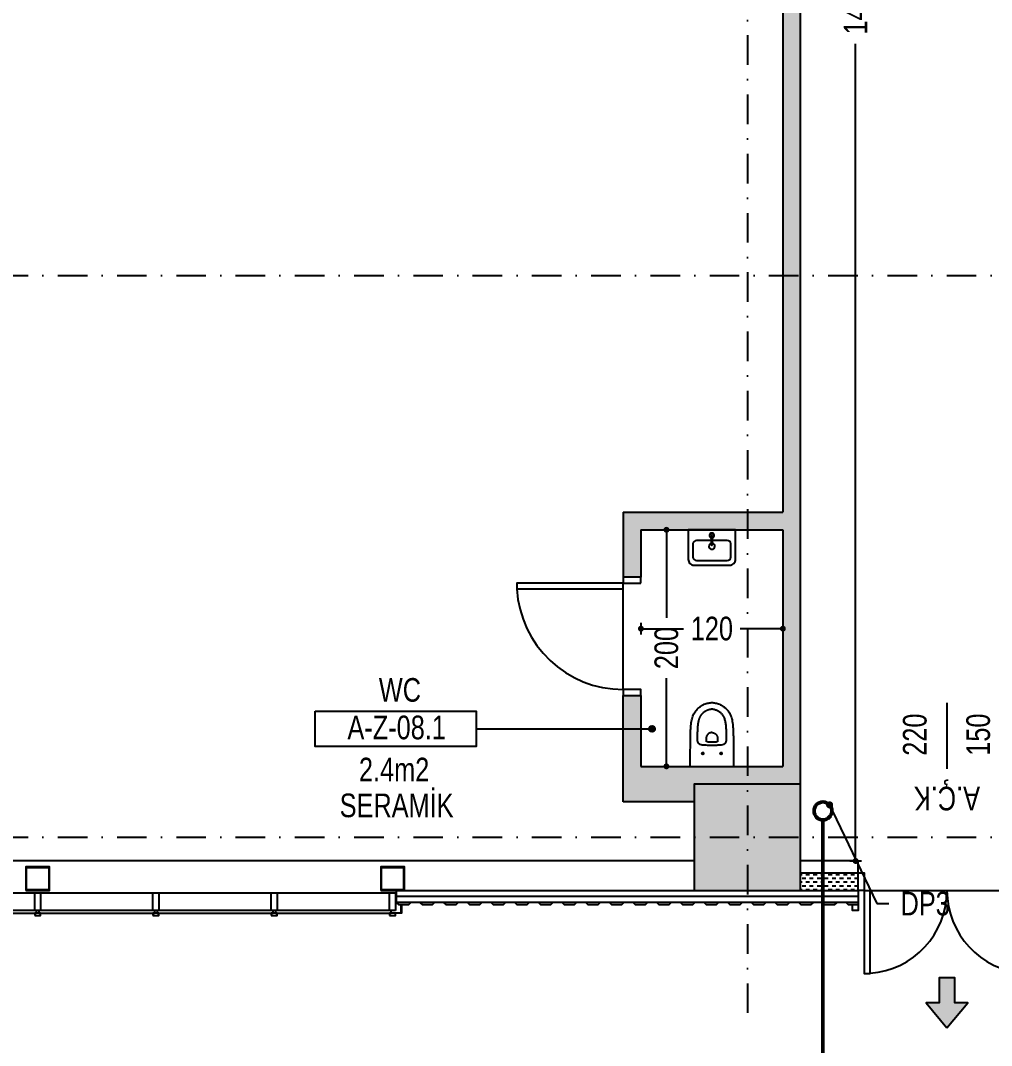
# Model space of a CAD drawing. Header units: centimetres. Extents: x 26569 to 160723, y -3143 to 14565.
# Drawn here: x 62865 to 63686, y 1388 to 2254 of the extents above; entities that cross this region are included whole.
import ezdxf
from ezdxf import colors
from ezdxf.entities.mleader import LeaderData, LeaderLine
from ezdxf.enums import TextEntityAlignment as Align
from ezdxf.math import Vec2, Vec3

# ---------------------------------------------------------------- set-up
doc = ezdxf.new("R2010")
doc.units = ezdxf.units.CM
doc.header["$LTSCALE"] = 100
doc.linetypes.add('DASHDOT2', pattern=[0.5, 0.25, -0.125, 0, -0.125])
for name, color, linetype in [('A-ANNO-DIMS', 187, 'Continuous'), ('A-ANNO-GRID', 155, 'DASHDOT2'), ('A-ANNO-IDEN', 50, 'Continuous'), ('A-ANNO-TEXT', 50, 'Continuous'), ('A-DOOR', 193, 'Continuous'), ('A-ELEV-01', 255, 'Continuous'), ('A-ELEV-03', 251, 'Continuous'), ('A-FLOR-FIXT', 146, 'Continuous'), ('A-GLAZ-FRME', 12, 'Continuous'), ('A-GLAZ-FULL', 130, 'Continuous'), ('A-WALL', 134, 'Continuous'), ('A-WALL-HTCH', 8, 'Continuous'), ('A-WALL-INSL', 249, 'Continuous'), ('A-WALL-SNWPNL', 200, 'Continuous'), ('A-WALL-STEL', 202, 'Continuous'), ('S-CONC', 5, 'Continuous'), ('S-HTCH', 8, 'Continuous'), ('S-STEL', 3, 'Continuous')]:
    doc.layers.add(name, color=color, linetype=linetype)
doc.layers.add('GEB-YİB', color=7, linetype='Continuous', lineweight=50)
doc.styles.add('Fields_100', font='act_simplex.shx', dxfattribs={"width": 0.8, "height": 20})
doc.linetypes.add('BATTING', pattern='A,0.00254,-2.54,[134,ltypeshp.shx,S=2.54,R=0,X=-2.54,Y=0],-5.08,[134,ltypeshp.shx,S=2.54,R=180,X=2.54,Y=0],-2.54', length=10.16254)
doc.dimstyles.new('FIELDS_100', dxfattribs={"dimscale": 0, "dimtxt": 20, "dimasz": 5, "dimexe": 5, "dimexo": 5, "dimgap": 5, "dimtad": 0, "dimdec": 0, "dimzin": 0, "dimdsep": 46, "dimtxsty": 'Fields_100', "dimblk": 'DOT', "dimcen": 0.09, "dimclrt": 50, "dimadec": 0, "dimazin": 0, "dimtfac": 1, "dimtdec": 0, "dimtix": 1, "dimtofl": 0, "dimtmove": 1, "dimatfit": 3, "dimfxl": 5, "dimfxlon": 1, "dimtolj": 1, "dimtzin": 0, "dimarcsym": 0})

# ---------------------------------------------------------------- blocks, each defined once
blk = doc.blocks.new('_Dot')
at = {"color": 0, "linetype": 'ByBlock', "lineweight": -2}
blk.add_line((-0.5, 0), (-1, 0), dxfattribs=at)
at = {"color": 0, "linetype": 'ByBlock', "const_width": 0.5}
blk.add_lwpolyline([(-0.25, 0, 1), (0.25, 0, 1)], format="xyb", close=True, dxfattribs=at)
blk = doc.blocks.new('*D387')
at = {"layer": 'A-ANNO-DIMS', "color": 0, "lineweight": -2, "transparency": 16777216}
for p, q in [((63566.03, 2988.59), (63576.03, 2988.59)), ((63571.03, 2983.59), (63571.03, 2297.76)), ((63571.03, 1548.59), (63571.03, 2234.43)), ((63566.03, 1543.59), (63576.03, 1543.59))]:
    blk.add_line(p, q, dxfattribs=at)
at = {"layer": 'DEFPOINTS', "color": 0, "transparency": 16777216}
for p in [(63524.48, 2988.59), (63571.03, 2988.59), (63524.48, 1543.59)]:
    blk.add_point(p, dxfattribs=at)
at = {"layer": 'A-ANNO-DIMS', "color": 0, "lineweight": -2, "transparency": 16777216, "xscale": 5, "yscale": 5, "zscale": 5}
for p, rotation in [((63571.03, 2988.59), 90), ((63571.03, 1543.59), 270)]:
    blk.add_blockref('_Dot', p, dxfattribs=dict(at, rotation=rotation))
at = {"layer": 'A-ANNO-DIMS', "color": 50, "transparency": 16777216, "insert": (63571.03, 2266.09), "char_height": 20, "attachment_point": 5, "rotation": 90, "style": 'Fields_100'}
blk.add_mtext('\\A1;1445', dxfattribs=at)
blk = doc.blocks.new('KLOZET')
at = {"linetype": 'Continuous'}
for p, q in [((-8.02, 51.67), (-7.24, 52.08)), ((-7.24, 52.08), (-6.44, 52.46)), ((-6.44, 52.46), (-5.63, 52.79)), ((-5.63, 52.79), (-4.81, 53.09)), ((-4.81, 53.09), (-3.99, 53.34)), ((-3.99, 53.34), (-3.16, 53.55)), ((-3.16, 53.55), (-2.34, 53.71)), ((-2.34, 53.71), (-1.51, 53.83)), ((-1.51, 53.83), (-0.69, 53.89)), ((-0.69, 53.89), (0, 53.91)), ((0, 53.91), (0.69, 53.89)), ((0.69, 53.89), (1.51, 53.83)), ((1.51, 53.83), (2.34, 53.71)), ((2.34, 53.71), (3.16, 53.55)), ((3.16, 53.55), (3.99, 53.34)), ((3.99, 53.34), (4.81, 53.09)), ((4.81, 53.09), (5.63, 52.79)), ((5.63, 52.79), (6.44, 52.46)), ((6.44, 52.46), (7.24, 52.08)), ((7.24, 52.08), (8.02, 51.67)), ((-16.14, 42.36), (-15.75, 43.34)), ((-15.75, 43.34), (-15.3, 44.28)), ((-15.3, 44.28), (-14.81, 45.18)), ((-14.81, 45.18), (-14.27, 46.03)), ((-14.27, 46.03), (-13.69, 46.84)), ((-13.69, 46.84), (-13.07, 47.6)), ((-13.07, 47.6), (-12.43, 48.31)), ((-12.43, 48.31), (-11.75, 48.97)), ((-11.75, 48.97), (-11.04, 49.6)), ((-11.04, 49.6), (-10.31, 50.18)), ((-10.31, 50.18), (-9.56, 50.72)), ((-9.56, 50.72), (-8.8, 51.22)), ((-9.08, 43.48), (-9.26, 43.24)), ((-8.88, 43.72), (-9.08, 43.48)), ((-8.68, 43.96), (-8.88, 43.72)), ((-8.8, 51.22), (-8.02, 51.67)), ((-8.47, 44.19), (-8.68, 43.96)), ((-8.25, 44.43), (-8.47, 44.19)), ((-8.02, 44.66), (-8.25, 44.43)), ((-7.78, 44.88), (-8.02, 44.66)), ((-7.53, 45.11), (-7.78, 44.88)), ((-7.26, 45.33), (-7.53, 45.11)), ((-6.99, 45.54), (-7.26, 45.33)), ((-6.71, 45.76), (-6.99, 45.54)), ((-6.42, 45.96), (-6.71, 45.76)), ((-6.13, 46.16), (-6.42, 45.96)), ((-5.82, 46.36), (-6.13, 46.16)), ((-5.51, 46.54), (-5.82, 46.36)), ((-5.2, 46.72), (-5.51, 46.54)), ((-4.89, 46.89), (-5.2, 46.72)), ((-4.57, 47.05), (-4.89, 46.89)), ((-4.25, 47.2), (-4.57, 47.05)), ((-3.93, 47.34), (-4.25, 47.2)), ((-3.6, 47.47), (-3.93, 47.34)), ((-3.28, 47.59), (-3.6, 47.47)), ((-2.97, 47.7), (-3.28, 47.59)), ((-2.65, 47.8), (-2.97, 47.7)), ((-2.35, 47.89), (-2.65, 47.8)), ((-2.06, 47.96), (-2.35, 47.89)), ((-1.77, 48.03), (-2.06, 47.96)), ((-1.5, 48.08), (-1.77, 48.03)), ((-1.23, 48.13), (-1.5, 48.08)), ((-0.97, 48.16), (-1.23, 48.13)), ((-0.71, 48.19), (-0.97, 48.16)), ((-0.47, 48.21), (-0.71, 48.19)), ((-0.23, 48.22), (-0.47, 48.21)), ((0, 48.22), (-0.23, 48.22)), ((0.5, 48.21), (0, 48.22)), ((1.01, 48.16), (0.5, 48.21)), ((1.53, 48.07), (1.01, 48.16)), ((2.07, 47.96), (1.53, 48.07)), ((2.62, 47.81), (2.07, 47.96)), ((3.18, 47.63), (2.62, 47.81)), ((3.74, 47.42), (3.18, 47.63)), ((4.31, 47.17), (3.74, 47.42)), ((4.87, 46.9), (4.31, 47.17)), ((5.42, 46.6), (4.87, 46.9)), ((5.96, 46.27), (5.42, 46.6)), ((6.49, 45.92), (5.96, 46.27)), ((7.01, 45.53), (6.49, 45.92)), ((7.51, 45.12), (7.01, 45.53)), ((7.99, 44.68), (7.51, 45.12)), ((8.44, 44.22), (7.99, 44.68)), ((8.02, 51.67), (8.8, 51.22)), ((8.87, 43.74), (8.44, 44.22)), ((8.8, 51.22), (9.56, 50.72)), ((9.27, 43.23), (8.87, 43.74)), ((9.56, 50.72), (10.31, 50.18)), ((10.31, 50.18), (11.04, 49.6)), ((11.04, 49.6), (11.75, 48.97)), ((11.75, 48.97), (12.43, 48.31)), ((12.43, 48.31), (13.07, 47.6)), ((13.07, 47.6), (13.69, 46.84)), ((13.69, 46.84), (14.27, 46.03)), ((14.27, 46.03), (14.81, 45.18)), ((14.81, 45.18), (15.3, 44.28)), ((15.3, 44.28), (15.75, 43.34)), ((15.75, 43.34), (16.14, 42.36)), ((-17.73, 34.52), (-17.61, 35.73)), ((-17.61, 35.73), (-17.46, 36.91)), ((-17.46, 36.91), (-17.27, 38.06)), ((-17.27, 38.06), (-17.05, 39.19)), ((-17.05, 39.19), (-16.79, 40.28)), ((-16.79, 40.28), (-16.49, 41.34)), ((-16.49, 41.34), (-16.14, 42.36)), ((-11.92, 35.1), (-11.98, 34.51)), ((-11.85, 35.68), (-11.92, 35.1)), ((-11.77, 36.22), (-11.85, 35.68)), ((-11.69, 36.75), (-11.77, 36.22)), ((-11.61, 37.25), (-11.69, 36.75)), ((-11.52, 37.73), (-11.61, 37.25)), ((-11.42, 38.19), (-11.52, 37.73)), ((-11.32, 38.62), (-11.42, 38.19)), ((-11.22, 39.04), (-11.32, 38.62)), ((-11.11, 39.43), (-11.22, 39.04)), ((-10.99, 39.8), (-11.11, 39.43)), ((-10.87, 40.16), (-10.99, 39.8)), ((-10.75, 40.49), (-10.87, 40.16)), ((-10.63, 40.81), (-10.75, 40.49)), ((-10.5, 41.11), (-10.63, 40.81)), ((-10.36, 41.4), (-10.5, 41.11)), ((-10.22, 41.69), (-10.36, 41.4)), ((-10.08, 41.96), (-10.22, 41.69)), ((-9.93, 42.23), (-10.08, 41.96)), ((-9.77, 42.49), (-9.93, 42.23)), ((-9.61, 42.75), (-9.77, 42.49)), ((-9.44, 43), (-9.61, 42.75)), ((-9.26, 43.24), (-9.44, 43)), ((9.64, 42.7), (9.27, 43.23)), ((9.98, 42.14), (9.64, 42.7)), ((10.29, 41.55), (9.98, 42.14)), ((10.57, 40.94), (10.29, 41.55)), ((10.82, 40.29), (10.57, 40.94)), ((11.05, 39.61), (10.82, 40.29)), ((11.25, 38.9), (11.05, 39.61)), ((11.43, 38.16), (11.25, 38.9)), ((11.58, 37.39), (11.43, 38.16)), ((11.72, 36.58), (11.58, 37.39)), ((11.84, 35.74), (11.72, 36.58)), ((11.94, 34.87), (11.84, 35.74)), ((12.03, 33.98), (11.94, 34.87)), ((16.14, 42.36), (16.49, 41.34)), ((16.49, 41.34), (16.79, 40.28)), ((16.79, 40.28), (17.05, 39.19)), ((17.05, 39.19), (17.27, 38.06)), ((17.27, 38.06), (17.46, 36.91)), ((17.46, 36.91), (17.61, 35.73)), ((17.61, 35.73), (17.73, 34.52)), ((-18.14, 25.17), (-18.11, 26.6)), ((-18.11, 26.6), (-18.08, 28)), ((-18.08, 28), (-18.03, 29.37)), ((-18.03, 29.37), (-17.98, 30.7)), ((-17.98, 30.7), (-17.91, 32)), ((-17.91, 32), (-17.83, 33.28)), ((-17.83, 33.28), (-17.73, 34.52)), ((-12.39, 26.14), (-12.4, 25.19)), ((-12.37, 27.04), (-12.39, 26.14)), ((-12.35, 27.92), (-12.37, 27.04)), ((-12.32, 28.77), (-12.35, 27.92)), ((-12.29, 29.59), (-12.32, 28.77)), ((-12.26, 30.38), (-12.29, 29.59)), ((-12.23, 31.13), (-12.26, 30.38)), ((-12.19, 31.86), (-12.23, 31.13)), ((-12.14, 32.56), (-12.19, 31.86)), ((-12.09, 33.24), (-12.14, 32.56)), ((-12.04, 33.89), (-12.09, 33.24)), ((-11.98, 34.51), (-12.04, 33.89)), ((-4.13, 26.23), (-4.3, 25.94)), ((-3.95, 26.5), (-4.13, 26.23)), ((-3.75, 26.76), (-3.95, 26.5)), ((-3.54, 27), (-3.75, 26.76)), ((-3.31, 27.23), (-3.54, 27)), ((-3.06, 27.44), (-3.31, 27.23)), ((-2.8, 27.64), (-3.06, 27.44)), ((-2.52, 27.82), (-2.8, 27.64)), ((-2.23, 27.98), (-2.52, 27.82)), ((-1.93, 28.12), (-2.23, 27.98)), ((-1.63, 28.24), (-1.93, 28.12)), ((-1.31, 28.35), (-1.63, 28.24)), ((-0.99, 28.42), (-1.31, 28.35)), ((-0.66, 28.48), (-0.99, 28.42)), ((-0.33, 28.51), (-0.66, 28.48)), ((0, 28.52), (-0.33, 28.51)), ((0, 28.52), (0.33, 28.51)), ((0.33, 28.51), (0.66, 28.48)), ((0.66, 28.48), (0.99, 28.42)), ((0.99, 28.42), (1.31, 28.34)), ((1.31, 28.34), (1.63, 28.24)), ((1.63, 28.24), (1.94, 28.12)), ((1.94, 28.12), (2.24, 27.98)), ((2.24, 27.98), (2.53, 27.82)), ((2.53, 27.82), (2.8, 27.64)), ((2.8, 27.64), (3.07, 27.44)), ((3.07, 27.44), (3.31, 27.22)), ((3.31, 27.22), (3.55, 26.99)), ((3.55, 26.99), (3.76, 26.75)), ((3.76, 26.75), (3.96, 26.49)), ((3.96, 26.49), (4.14, 26.21)), ((4.14, 26.21), (4.31, 25.92)), ((12.11, 33.06), (12.03, 33.98)), ((12.17, 32.12), (12.11, 33.06)), ((12.23, 31.16), (12.17, 32.12)), ((12.27, 30.19), (12.23, 31.16)), ((12.31, 29.17), (12.27, 30.19)), ((12.34, 28.11), (12.31, 29.17)), ((12.37, 27.02), (12.34, 28.11)), ((12.39, 25.87), (12.37, 27.02)), ((17.73, 34.52), (17.83, 33.28)), ((17.83, 33.28), (17.91, 32)), ((17.91, 32), (17.98, 30.7)), ((17.98, 30.7), (18.03, 29.37)), ((18.03, 29.37), (18.08, 28)), ((18.08, 28), (18.11, 26.6)), ((18.11, 26.6), (18.14, 25.17)), ((-18.23, 12.14), (-18.21, 17.38)), ((-18.21, 17.38), (-18.19, 20.63)), ((-18.19, 20.63), (-18.17, 22.18)), ((-18.17, 22.18), (-18.16, 23.7)), ((-18.16, 23.7), (-18.14, 25.17)), ((-12.43, 23.21), (-12.44, 22.17)), ((-12.42, 24.22), (-12.43, 23.21)), ((-12.4, 25.19), (-12.42, 24.22)), ((-9.17, 18.44), (-8.15, 18.32)), ((-8.15, 18.32), (-7.14, 18.22)), ((-7.14, 18.22), (-6.12, 18.13)), ((-6.12, 18.13), (-5.1, 18.05)), ((-5.1, 18.05), (-4.08, 17.99)), ((-4.86, 23.9), (-4.87, 23.51)), ((-4.87, 23.51), (-4.85, 20.77)), ((-4.83, 24.28), (-4.86, 23.9)), ((-4.77, 24.65), (-4.83, 24.28)), ((-4.68, 24.99), (-4.77, 24.65)), ((-4.57, 25.33), (-4.68, 24.99)), ((-4.44, 25.64), (-4.57, 25.33)), ((-4.3, 25.94), (-4.44, 25.64)), ((-4.08, 17.99), (-3.06, 17.94)), ((-3.85, 20.77), (-2.1, 20.76)), ((-3.06, 17.94), (-2.04, 17.9)), ((-2.1, 20.76), (-0.41, 20.76)), ((-2.04, 17.9), (-1.02, 17.88)), ((-1.02, 17.88), (0, 17.88)), ((-0.41, 20.76), (1.67, 20.76)), ((0, 17.88), (1.02, 17.88)), ((1.02, 17.88), (2.04, 17.9)), ((1.67, 20.76), (3.41, 20.76)), ((2.04, 17.9), (3.06, 17.94)), ((3.06, 17.94), (4.08, 17.99)), ((3.41, 20.76), (3.85, 20.77)), ((4.08, 17.99), (5.1, 18.05)), ((4.31, 25.92), (4.45, 25.62)), ((4.45, 25.62), (4.58, 25.3)), ((4.58, 25.3), (4.69, 24.97)), ((4.69, 24.97), (4.77, 24.62)), ((4.77, 24.62), (4.83, 24.26)), ((4.83, 24.26), (4.86, 23.88)), ((4.87, 23.49), (4.85, 20.77)), ((4.86, 23.88), (4.87, 23.49)), ((5.1, 18.05), (6.12, 18.13)), ((6.12, 18.13), (7.14, 18.22)), ((7.14, 18.22), (8.15, 18.32)), ((8.15, 18.32), (9.17, 18.44)), ((12.41, 24.68), (12.39, 25.87)), ((12.43, 23.45), (12.41, 24.68)), ((12.44, 22.17), (12.43, 23.45)), ((18.14, 25.17), (18.16, 23.7)), ((18.16, 23.7), (18.17, 22.18)), ((18.17, 22.18), (18.19, 20.63)), ((18.19, 20.63), (18.21, 17.38)), ((18.21, 17.38), (18.22, 13.94)), ((-18.25, 0), (-18.23, 12.14)), ((18.22, 13.94), (18.25, 0)), ((-18.25, 0), (18.25, 0))]:
    blk.add_line(p, q, dxfattribs=at)
at = {"lineweight": 0}
for p, q in [((-3.85, 20.77), (-4.85, 20.77)), ((3.85, 20.77), (4.85, 20.77))]:
    blk.add_line(p, q, dxfattribs=at)
at = {"ltscale": 3}
for p, q in [((-6.47, 10.9), (-9.03, 10.9)), ((-7.75, 12.18), (-7.75, 9.62)), ((9.03, 10.9), (6.47, 10.9)), ((7.75, 12.18), (7.75, 9.62))]:
    blk.add_line(p, q, dxfattribs=at)
at = {"linetype": 'Continuous'}
for centre in [(-7.75, 10.9), (7.75, 10.9)]:
    blk.add_circle(centre, 0.75, dxfattribs=at)
for centre, start, end in [((-8.71, 22.13), 179.50209, 262.9898), ((8.71, 22.13), 277.00954, 0.5028)]:
    blk.add_arc(centre, 3.72, start, end, dxfattribs=at)
blk = doc.blocks.new('KAPI_100')
at = {"layer": 'A-DOOR'}
blk.add_line((5, 15), (95, 15), dxfattribs=at)
blk.add_lwpolyline([(95, 15), (95, 105), (90, 105), (90, 15)], dxfattribs=at)
for points in [[(0, 0), (5, 0), (5, 15), (0, 15)], [(95, 0), (100, 0), (100, 15), (95, 15)]]:
    blk.add_lwpolyline(points, close=True, dxfattribs=at)
blk.add_arc((95, 15), 90, 93.18474, 180, dxfattribs=at)
blk = doc.blocks.new('KAPI 150')
at = {"layer": 'A-DOOR'}
blk.add_line((145, 15), (5, 15), dxfattribs=at)
for points in [[(5, 15), (5, 85), (10, 85), (10, 15)], [(145, 15), (145, 85), (140, 85), (140, 15)]]:
    blk.add_lwpolyline(points, dxfattribs=at)
for points in [[(5, 0), (0, 0), (0, 15), (5, 15)], [(150, 0), (145, 0), (145, 15), (150, 15)]]:
    blk.add_lwpolyline(points, close=True, dxfattribs=at)
for centre, start, end in [((5, 15), 0, 85.90396), ((145, 15), 94.09604, 180)]:
    blk.add_arc(centre, 70, start, end, dxfattribs=at)
blk = doc.blocks.new('AÇK_01')
at = {"color": 0}
blk.add_lwpolyline([(28, 0), (-28, 0)], dxfattribs=at)
at = {"color": 0, "style": 'Fields_100', "width": 0.8}
blk.add_attdef('A.Ç.K.01', text='', height=20, rotation=90, dxfattribs=at).set_placement((-53, 0), align=Align.MIDDLE_CENTER)
for tag, p in [('W', (1, 17.25)), ('H', (1, -36.34))]:
    blk.add_attdef(tag, text='', height=20, dxfattribs=at).set_placement(p, align=Align.CENTER)
blk = doc.blocks.new('*D310')
at = {"layer": 'A-ANNO-DIMS', "color": 0, "lineweight": -2, "transparency": 16777216}
for p, q in [((61624.48, 1299.46), (61624.48, 1289.46)), ((61629.48, 1294.46), (62467.81, 1294.46)), ((63369.48, 1294.46), (62531.14, 1294.46)), ((63374.48, 1299.46), (63374.48, 1289.46))]:
    blk.add_line(p, q, dxfattribs=at)
at = {"layer": 'DEFPOINTS', "color": 0, "transparency": 16777216}
for p in [(61624.48, 2988.59), (63374.48, 1593.59), (63374.48, 1294.46)]:
    blk.add_point(p, dxfattribs=at)
at = {"layer": 'A-ANNO-DIMS', "color": 0, "lineweight": -2, "transparency": 16777216, "xscale": 5, "yscale": 5, "zscale": 5, "rotation": 180}
blk.add_blockref('_Dot', (61624.48, 1294.46), dxfattribs=at)
at = {"layer": 'A-ANNO-DIMS', "color": 0, "lineweight": -2, "transparency": 16777216, "xscale": 5, "yscale": 5, "zscale": 5}
blk.add_blockref('_Dot', (63374.48, 1294.46), dxfattribs=at)
at = {"layer": 'A-ANNO-DIMS', "color": 50, "transparency": 16777216, "insert": (62499.48, 1294.46), "char_height": 20, "attachment_point": 5, "style": 'Fields_100'}
blk.add_mtext('\\A1;1750', dxfattribs=at)
blk = doc.blocks.new('*D311')
at = {"layer": 'A-ANNO-DIMS', "color": 0, "lineweight": -2, "transparency": 16777216}
for p, q in [((63374.48, 1299.46), (63374.48, 1289.46)), ((63379.48, 1294.46), (63386.52, 1294.46)), ((63429.48, 1294.46), (63422.43, 1294.46)), ((63434.48, 1299.46), (63434.48, 1289.46))]:
    blk.add_line(p, q, dxfattribs=at)
at = {"layer": 'DEFPOINTS', "color": 0, "transparency": 16777216}
for p in [(63374.48, 1593.59), (63434.48, 1593.59), (63434.48, 1294.46)]:
    blk.add_point(p, dxfattribs=at)
at = {"layer": 'A-ANNO-DIMS', "color": 0, "lineweight": -2, "transparency": 16777216, "xscale": 5, "yscale": 5, "zscale": 5, "rotation": 180}
blk.add_blockref('_Dot', (63374.48, 1294.46), dxfattribs=at)
at = {"layer": 'A-ANNO-DIMS', "color": 0, "lineweight": -2, "transparency": 16777216, "xscale": 5, "yscale": 5, "zscale": 5}
blk.add_blockref('_Dot', (63434.48, 1294.46), dxfattribs=at)
at = {"layer": 'A-ANNO-DIMS', "color": 50, "transparency": 16777216, "insert": (63404.48, 1294.46), "char_height": 20, "attachment_point": 5, "style": 'Fields_100'}
blk.add_mtext('\\A1;60', dxfattribs=at)
blk = doc.blocks.new('*D312')
at = {"layer": 'A-ANNO-DIMS', "color": 0, "lineweight": -2, "transparency": 16777216}
for p, q in [((63434.48, 1299.46), (63434.48, 1289.46)), ((63439.48, 1294.46), (63461.52, 1294.46)), ((63519.48, 1294.46), (63497.43, 1294.46)), ((63524.48, 1299.46), (63524.48, 1289.46))]:
    blk.add_line(p, q, dxfattribs=at)
at = {"layer": 'DEFPOINTS', "color": 0, "transparency": 16777216}
for p in [(63524.48, 2988.59), (63434.48, 1593.59), (63524.48, 1294.46)]:
    blk.add_point(p, dxfattribs=at)
at = {"layer": 'A-ANNO-DIMS', "color": 0, "lineweight": -2, "transparency": 16777216, "xscale": 5, "yscale": 5, "zscale": 5, "rotation": 180}
blk.add_blockref('_Dot', (63434.48, 1294.46), dxfattribs=at)
at = {"layer": 'A-ANNO-DIMS', "color": 0, "lineweight": -2, "transparency": 16777216, "xscale": 5, "yscale": 5, "zscale": 5}
blk.add_blockref('_Dot', (63524.48, 1294.46), dxfattribs=at)
at = {"layer": 'A-ANNO-DIMS', "color": 50, "transparency": 16777216, "insert": (63479.48, 1294.46), "char_height": 20, "attachment_point": 5, "style": 'Fields_100'}
blk.add_mtext('\\A1;90', dxfattribs=at)
blk = doc.blocks.new('*D262')
at = {"layer": 'A-ANNO-DIMS', "color": 0, "lineweight": -2, "transparency": 16777216}
for p, q in [((63389.48, 1744.98), (63389.48, 1734.98)), ((63509.48, 1744.98), (63509.48, 1734.98)), ((63394.48, 1739.98), (63425.43, 1739.98)), ((63504.48, 1739.98), (63473.52, 1739.98))]:
    blk.add_line(p, q, dxfattribs=at)
at = {"layer": 'DEFPOINTS', "color": 0, "transparency": 16777216}
for p in [(63389.48, 1823.59), (63509.48, 1823.59), (63509.48, 1739.98)]:
    blk.add_point(p, dxfattribs=at)
at = {"layer": 'A-ANNO-DIMS', "color": 0, "lineweight": -2, "transparency": 16777216, "xscale": 5, "yscale": 5, "zscale": 5, "rotation": 180}
blk.add_blockref('_Dot', (63389.48, 1739.98), dxfattribs=at)
at = {"layer": 'A-ANNO-DIMS', "color": 0, "lineweight": -2, "transparency": 16777216, "xscale": 5, "yscale": 5, "zscale": 5}
blk.add_blockref('_Dot', (63509.48, 1739.98), dxfattribs=at)
at = {"layer": 'A-ANNO-DIMS', "color": 50, "transparency": 16777216, "insert": (63449.48, 1739.98), "char_height": 20, "attachment_point": 5, "style": 'Fields_100'}
blk.add_mtext('\\A1;120', dxfattribs=at)
blk = doc.blocks.new('*D304')
at = {"layer": 'A-ANNO-DIMS', "color": 0, "lineweight": -2, "transparency": 16777216}
for p, q in [((63406.07, 1823.59), (63416.07, 1823.59)), ((63411.07, 1818.59), (63411.07, 1749.16)), ((63411.07, 1628.59), (63411.07, 1698.02)), ((63406.07, 1623.59), (63416.07, 1623.59))]:
    blk.add_line(p, q, dxfattribs=at)
at = {"layer": 'DEFPOINTS', "color": 0, "transparency": 16777216}
for p in [(63389.48, 1823.59), (63389.48, 1623.59), (63411.07, 1623.59)]:
    blk.add_point(p, dxfattribs=at)
at = {"layer": 'A-ANNO-DIMS', "color": 0, "lineweight": -2, "transparency": 16777216, "xscale": 5, "yscale": 5, "zscale": 5}
for p, rotation in [((63411.07, 1823.59), 90), ((63411.07, 1623.59), 270)]:
    blk.add_blockref('_Dot', p, dxfattribs=dict(at, rotation=rotation))
at = {"layer": 'A-ANNO-DIMS', "color": 50, "transparency": 16777216, "insert": (63411.07, 1723.59), "char_height": 20, "attachment_point": 5, "rotation": 90, "style": 'Fields_100'}
blk.add_mtext('\\A1;200', dxfattribs=at)
blk = doc.blocks.new('Mahal Kutusu_100_2')
at = {"color": 0}
blk.add_lwpolyline([(-68, 30), (68, 30), (68, 0), (-68, 0)], close=True, dxfattribs=at)
at = {"color": 0, "style": 'Fields_100', "width": 0.8}
for tag, p in [('MAHAL', (3.64, 37.94)), ('A-Z-04.1', (0.89, 6.19)), ('ALAN', (-1.26, -29.36)), ('KAPLAMA', (0.85, -59.68))]:
    blk.add_attdef(tag, text='', height=20, dxfattribs=at).set_placement(p, align=Align.CENTER)
blk = doc.blocks.new('*U51')
at = {"layer": 'A-WALL-SNWPNL'}
blk.add_lwpolyline([(50, 1), (42, 1), (40, -1), (32, -1), (30, 1), (22, 1), (20, -1), (12, -1), (10, 1), (2, 1), (0, -1), (-8, -1), (-10, 1), (-18, 1), (-20, -1), (-28, -1), (-30, 1), (-38, 1), (-40, -1), (-48, -1), (-50, 1)], dxfattribs=at)
blk = doc.blocks.new('*U52')
at = {"layer": 'A-WALL-STEL', "color": 0, "linetype": 'ByBlock', "lineweight": -2, "transparency": 16777216}
for p in [(0, 0), (100, 0), (200, 0)]:
    blk.add_blockref('*U51', p, dxfattribs=at)
blk = doc.blocks.new('*D865')
at = {"layer": 'A-ANNO-DIMS', "color": 0, "lineweight": -2, "transparency": 16777216}
for p, q in [((62279.48, 628), (62279.48, 618)), ((63179.48, 628), (63179.48, 618)), ((62284.48, 623), (62703.9, 623)), ((63174.48, 623), (62755.05, 623))]:
    blk.add_line(p, q, dxfattribs=at)
at = {"layer": 'DEFPOINTS', "color": 0, "transparency": 16777216}
for p in [(62279.48, 1537.99), (63179.48, 1538.59), (63179.48, 623)]:
    blk.add_point(p, dxfattribs=at)
at = {"layer": 'A-ANNO-DIMS', "color": 0, "lineweight": -2, "transparency": 16777216, "xscale": 5, "yscale": 5, "zscale": 5, "rotation": 180}
blk.add_blockref('_Dot', (62279.48, 623), dxfattribs=at)
at = {"layer": 'A-ANNO-DIMS', "color": 0, "lineweight": -2, "transparency": 16777216, "xscale": 5, "yscale": 5, "zscale": 5}
blk.add_blockref('_Dot', (63179.48, 623), dxfattribs=at)
at = {"layer": 'A-ANNO-DIMS', "color": 50, "transparency": 16777216, "insert": (62729.48, 623), "char_height": 20, "attachment_point": 5, "style": 'Fields_100'}
blk.add_mtext('\\A1;900', dxfattribs=at)
blk = doc.blocks.new('*D866')
at = {"layer": 'A-ANNO-DIMS', "color": 0, "lineweight": -2, "transparency": 16777216}
for p, q in [((63179.48, 628), (63179.48, 618)), ((63573.23, 628), (63573.23, 618)), ((63184.48, 623), (63350.4, 623)), ((63568.23, 623), (63402.3, 623))]:
    blk.add_line(p, q, dxfattribs=at)
at = {"layer": 'DEFPOINTS', "color": 0, "transparency": 16777216}
for p in [(63179.48, 1538.59), (63573.23, 1533.59), (63573.23, 623)]:
    blk.add_point(p, dxfattribs=at)
at = {"layer": 'A-ANNO-DIMS', "color": 0, "lineweight": -2, "transparency": 16777216, "xscale": 5, "yscale": 5, "zscale": 5, "rotation": 180}
blk.add_blockref('_Dot', (63179.48, 623), dxfattribs=at)
at = {"layer": 'A-ANNO-DIMS', "color": 0, "lineweight": -2, "transparency": 16777216, "xscale": 5, "yscale": 5, "zscale": 5}
blk.add_blockref('_Dot', (63573.23, 623), dxfattribs=at)
at = {"layer": 'A-ANNO-DIMS', "color": 50, "transparency": 16777216, "insert": (63376.35, 623), "char_height": 20, "attachment_point": 5, "style": 'Fields_100'}
blk.add_mtext('\\A1;394', dxfattribs=at)
blk = doc.blocks.new('*D867')
at = {"layer": 'A-ANNO-DIMS', "color": 0, "lineweight": -2, "transparency": 16777216}
for p, q in [((63573.23, 628), (63573.23, 618)), ((63723.23, 628), (63723.23, 618)), ((63578.23, 623), (63624.18, 623)), ((63718.23, 623), (63672.27, 623))]:
    blk.add_line(p, q, dxfattribs=at)
at = {"layer": 'DEFPOINTS', "color": 0, "transparency": 16777216}
for p in [(63573.23, 1533.59), (63723.23, 1533.59), (63723.23, 623)]:
    blk.add_point(p, dxfattribs=at)
at = {"layer": 'A-ANNO-DIMS', "color": 0, "lineweight": -2, "transparency": 16777216, "xscale": 5, "yscale": 5, "zscale": 5, "rotation": 180}
blk.add_blockref('_Dot', (63573.23, 623), dxfattribs=at)
at = {"layer": 'A-ANNO-DIMS', "color": 0, "lineweight": -2, "transparency": 16777216, "xscale": 5, "yscale": 5, "zscale": 5}
blk.add_blockref('_Dot', (63723.23, 623), dxfattribs=at)
at = {"layer": 'A-ANNO-DIMS', "color": 50, "transparency": 16777216, "insert": (63648.23, 623), "char_height": 20, "attachment_point": 5, "style": 'Fields_100'}
blk.add_mtext('\\A1;150', dxfattribs=at)
blk = doc.blocks.new('*D879')
at = {"layer": 'A-ANNO-DIMS', "color": 0, "lineweight": -2, "transparency": 16777216}
for p, q in [((59886.98, 541.57), (59886.98, 531.57)), ((70724.48, 541.57), (70724.48, 531.57)), ((59891.98, 536.57), (65266.44, 536.57)), ((70719.48, 536.57), (65345.01, 536.57))]:
    blk.add_line(p, q, dxfattribs=at)
at = {"layer": 'DEFPOINTS', "color": 0, "transparency": 16777216}
for p in [(70724.48, 1518.59), (59886.98, 853.59, 0), (70724.48, 536.57)]:
    blk.add_point(p, dxfattribs=at)
at = {"layer": 'A-ANNO-DIMS', "color": 0, "lineweight": -2, "transparency": 16777216, "xscale": 5, "yscale": 5, "zscale": 5, "rotation": 180}
blk.add_blockref('_Dot', (59886.98, 536.57), dxfattribs=at)
at = {"layer": 'A-ANNO-DIMS', "color": 0, "lineweight": -2, "transparency": 16777216, "xscale": 5, "yscale": 5, "zscale": 5}
blk.add_blockref('_Dot', (70724.48, 536.57), dxfattribs=at)
at = {"layer": 'A-ANNO-DIMS', "color": 50, "transparency": 16777216, "insert": (65305.73, 536.57), "char_height": 20, "attachment_point": 5, "style": 'Fields_100'}
blk.add_mtext('\\A1;10838', dxfattribs=at)

msp = doc.modelspace()

# ---------------------------------------------------------------- hatches: boundary and pattern name
at = {"layer": 'A-ANNO-IDEN'}
h = msp.add_hatch(color=256, dxfattribs=at)
h.dxf.hatch_style = 1
edge = h.paths.add_edge_path()
edge.add_arc((63398.87, 1655.27), 2.5, 0, 360)
at = {"layer": 'A-ANNO-TEXT'}
h = msp.add_hatch(color=256, dxfattribs=at)
h.dxf.hatch_style = 1
h.paths.add_polyline_path([(63648.23, 1402.39), (63665.93, 1423.54), (63654.96, 1423.54), (63654.96, 1444.69), (63641.49, 1444.69), (63641.49, 1423.54), (63630.52, 1423.54)])
at = {"layer": 'A-WALL-HTCH'}
h = msp.add_hatch(dxfattribs=at)
h.set_pattern_fill('DASH', color=256)
h.set_pattern_definition([(0, (-26454.6308, -0.018), (3.175, 3.175), [3.175, -3.175])])
h.paths.add_polyline_path([(63434.48, 1608.59), (63524.48, 1608.59), (63524.48, 2988.59), (63374.48, 2988.59), (63374.48, 2973.59), (63509.48, 2973.59), (63509.48, 1838.59), (63374.48, 1838.59), (63374.48, 1783.59), (63389.48, 1783.59), (63389.48, 1823.59), (63509.48, 1823.59), (63509.48, 1623.59), (63389.48, 1623.59), (63389.48, 1683.59), (63374.48, 1683.59), (63374.48, 1593.59), (63434.48, 1593.59)])
h = msp.add_hatch(dxfattribs=at)
h.set_pattern_fill('DASH', color=256)
h.set_pattern_definition([(0, (47244.2896, 54361.0323), (3.175, 3.175), [3.175, -3.175])])
h.paths.add_polyline_path([(63573.23, 1533.59), (63524.48, 1533.59), (63524.48, 1518.59), (63573.23, 1518.59)])
at = {"layer": 'S-HTCH'}
h = msp.add_hatch(dxfattribs=at)
h.set_pattern_fill('ANSI33', color=256)
h.set_pattern_definition([(45, (47244.2896, 5721.5606), (-4.490128, 4.490128), []), (45, (47248.78, 5721.5606), (-4.490128, 4.490128), [3.175, -1.5875])])
h.paths.add_polyline_path([(63434.48, 1518.59), (63524.48, 1518.59), (63524.48, 1608.59), (63434.48, 1608.59)])
h.paths.add_polyline_path([(63434.48, 7218.59), (63524.48, 7218.59), (63524.48, 7308.59), (63434.48, 7308.59)])
h.paths.add_polyline_path([(61634.48, 1518.59), (61724.48, 1518.59), (61724.48, 1608.59), (61634.48, 1608.59)])
h.paths.add_polyline_path([(58034.48, 1518.59), (58124.48, 1518.59), (58124.48, 1608.59), (58034.48, 1608.59)])
h.paths.add_polyline_path([(61634.48, 7218.59), (61724.48, 7218.59), (61724.48, 7308.59), (61634.48, 7308.59)])
h.paths.add_polyline_path([(58034.48, 7218.59), (58124.48, 7218.59), (58124.48, 7308.59), (58034.48, 7308.59)])
h.paths.add_polyline_path([(63434.48, 3418.59), (63524.48, 3418.59), (63524.48, 3508.59), (63434.48, 3508.59)])
h.paths.add_polyline_path([(63434.48, 5318.59), (63524.48, 5318.59), (63524.48, 5408.59), (63434.48, 5408.59)])
h.paths.add_polyline_path([(61634.48, 3418.59), (61724.48, 3418.59), (61724.48, 3508.59), (61634.48, 3508.59)])
h.paths.add_polyline_path([(58034.48, 3418.59), (58124.48, 3418.59), (58124.48, 3508.59), (58034.48, 3508.59)])
h.paths.add_polyline_path([(61634.48, 5318.59), (61724.48, 5318.59), (61724.48, 5408.59), (61634.48, 5408.59)])
h.paths.add_polyline_path([(58034.48, 5318.59), (58124.48, 5318.59), (58124.48, 5408.59), (58034.48, 5408.59)])
h.paths.add_polyline_path([(68834.48, 3418.59), (68924.48, 3418.59), (68924.48, 3508.59), (68834.48, 3508.59)])
h.paths.add_polyline_path([(68834.48, 5318.59), (68924.48, 5318.59), (68924.48, 5408.59), (68834.48, 5408.59)])
h.paths.add_polyline_path([(67034.48, 3418.59), (67124.48, 3418.59), (67124.48, 3508.59), (67034.48, 3508.59)])
h.paths.add_polyline_path([(67034.48, 5318.59), (67124.48, 5318.59), (67124.48, 5408.59), (67034.48, 5408.59)])
h.paths.add_polyline_path([(65234.48, 3418.59), (65324.48, 3418.59), (65324.48, 3508.59), (65234.48, 3508.59)])
h.paths.add_polyline_path([(65234.48, 5318.59), (65324.48, 5318.59), (65324.48, 5408.59), (65234.48, 5408.59)])
h.paths.add_polyline_path([(61534.48, 3418.59), (61624.48, 3418.59), (61624.48, 3508.59), (61534.48, 3508.59)])
h.paths.add_polyline_path([(61534.48, 5318.59), (61624.48, 5318.59), (61624.48, 5408.59), (61534.48, 5408.59)])
h.paths.add_polyline_path([(59834.48, 3418.59), (59924.48, 3418.59), (59924.48, 3508.59), (59834.48, 3508.59)])
h.paths.add_polyline_path([(59834.48, 5318.59), (59924.48, 5318.59), (59924.48, 5408.59), (59834.48, 5408.59)])
h.paths.add_polyline_path([(56234.48, 3418.59), (56324.48, 3418.59), (56324.48, 3508.59), (56234.48, 3508.59)])
h.paths.add_polyline_path([(56234.48, 5318.59), (56324.48, 5318.59), (56324.48, 5408.59), (56234.48, 5408.59)])
h.paths.add_polyline_path([(54434.48, 3418.59), (54524.48, 3418.59), (54524.48, 3508.59), (54434.48, 3508.59)])
h.paths.add_polyline_path([(54434.48, 5318.59), (54524.48, 5318.59), (54524.48, 5408.59), (54434.48, 5408.59)])
h.paths.add_polyline_path([(52634.48, 3418.59), (52724.48, 3418.59), (52724.48, 3508.59), (52634.48, 3508.59)])
h.paths.add_polyline_path([(52634.48, 5318.59), (52724.48, 5318.59), (52724.48, 5408.59), (52634.48, 5408.59)])
h.paths.add_polyline_path([(70634.48, 5318.59), (70724.48, 5318.59), (70724.48, 5408.59), (70634.48, 5408.59)])
h.paths.add_polyline_path([(70634.48, 3418.59), (70724.48, 3418.59), (70724.48, 3508.59), (70634.48, 3508.59)])
h.paths.add_polyline_path([(70634.48, 1518.59), (70724.48, 1518.59), (70724.48, 1608.59), (70634.48, 1608.59)])
h.paths.add_polyline_path([(68834.48, 1518.59), (68924.48, 1518.59), (68924.48, 1608.59), (68834.48, 1608.59)])
h.paths.add_polyline_path([(67034.48, 1518.59), (67124.48, 1518.59), (67124.48, 1608.59), (67034.48, 1608.59)])
h.paths.add_polyline_path([(65234.48, 1518.59), (65324.48, 1518.59), (65324.48, 1608.59), (65234.48, 1608.59)])
h.paths.add_polyline_path([(61534.48, 1518.59), (61624.48, 1518.59), (61624.48, 1608.59), (61534.48, 1608.59)])
h.paths.add_polyline_path([(59834.48, 1518.59), (59924.48, 1518.59), (59924.48, 1608.59), (59834.48, 1608.59)])
h.paths.add_polyline_path([(56234.48, 1518.59), (56324.48, 1518.59), (56324.48, 1608.59), (56234.48, 1608.59)])
h.paths.add_polyline_path([(54434.48, 1518.59), (54524.48, 1518.59), (54524.48, 1608.59), (54434.48, 1608.59)])
h.paths.add_polyline_path([(52634.48, 1518.59), (52724.48, 1518.59), (52724.48, 1608.59), (52634.48, 1608.59)])
h.paths.add_polyline_path([(70634.48, 7218.59), (70724.48, 7218.59), (70724.48, 7308.59), (70634.48, 7308.59)])
h.paths.add_polyline_path([(68834.48, 7218.59), (68924.48, 7218.59), (68924.48, 7308.59), (68834.48, 7308.59)])
h.paths.add_polyline_path([(67034.48, 7218.59), (67124.48, 7218.59), (67124.48, 7308.59), (67034.48, 7308.59)])
h.paths.add_polyline_path([(65234.48, 7218.59), (65324.48, 7218.59), (65324.48, 7308.59), (65234.48, 7308.59)])
h.paths.add_polyline_path([(61534.48, 7218.59), (61624.48, 7218.59), (61624.48, 7308.59), (61534.48, 7308.59)])
h.paths.add_polyline_path([(59834.48, 7218.59), (59924.48, 7218.59), (59924.48, 7308.59), (59834.48, 7308.59)])
h.paths.add_polyline_path([(56234.48, 7218.59), (56324.48, 7218.59), (56324.48, 7308.59), (56234.48, 7308.59)])
h.paths.add_polyline_path([(54434.48, 7218.59), (54524.48, 7218.59), (54524.48, 7308.59), (54434.48, 7308.59)])
h.paths.add_polyline_path([(52634.48, 7218.59), (52724.48, 7218.59), (52724.48, 7308.59), (52634.48, 7308.59)])

# ---------------------------------------------------------------- linework, layer by layer
at = {"layer": 'A-ANNO-GRID'}
for p, q in [((63479.48, 8203.59), (63479.48, 1408.59)), ((49419.63, 2038.59), (71224.48, 2038.59)), ((49419.63, 1563.59), (71224.48, 1563.59))]:
    msp.add_line(p, q, dxfattribs=at)
at = {"layer": 'A-ANNO-IDEN'}
msp.add_lwpolyline([(63250.1, 1655.27), (63398.87, 1655.27)], dxfattribs=at)
msp.add_circle((63398.87, 1655.27), 2.5, dxfattribs=at)
at = {"layer": 'A-ANNO-TEXT'}
msp.add_lwpolyline([(63648.23, 1402.39), (63665.93, 1423.54), (63654.96, 1423.54), (63654.96, 1444.69), (63641.49, 1444.69), (63641.49, 1423.54), (63630.52, 1423.54)], close=True, dxfattribs=at)
at = {"layer": 'A-ELEV-01'}
for p, q in [((63434.48, 1543.59), (61724.48, 1543.59)), ((63573.23, 1543.59), (63524.48, 1543.59)), ((63573.23, 1533.59), (63573.23, 1543.59)), ((62781.98, 1516.59), (62876.98, 1516.59)), ((62881.98, 1516.59), (62976.98, 1516.59)), ((62981.98, 1516.59), (63076.98, 1516.59)), ((63081.98, 1516.59), (63176.98, 1516.59))]:
    msp.add_line(p, q, dxfattribs=at)
at = {"layer": 'A-ELEV-03'}
msp.add_lwpolyline([(63573.23, 1508.59), (63182.98, 1508.59), (63182.98, 1518.59)], dxfattribs=at)
at = {"layer": 'A-FLOR-FIXT'}
for p, q in [((63433.48, 1811.59), (63433.48, 1800.59)), ((63448.91, 1814.59), (63436.48, 1814.59)), ((63462.48, 1814.59), (63449.91, 1814.59)), ((63465.48, 1800.59), (63465.48, 1811.59)), ((63436.48, 1797.59), (63462.48, 1797.59))]:
    msp.add_line(p, q, dxfattribs=at)
for points in [[(63429.48, 1823.59), (63429.48, 1798.59, 0.414214), (63434.48, 1793.59), (63464.48, 1793.59, 0.414214), (63469.48, 1798.59), (63469.48, 1823.59)], [(63448.91, 1818.82), (63448.91, 1810.82, 1), (63449.91, 1810.82), (63449.91, 1818.82, 1)]]:
    msp.add_lwpolyline(points, format="xyb", close=True, dxfattribs=at)
for centre, radius, start, end in [((63449.41, 1818.82), 2, 284.47751, 255.52249), ((63436.48, 1811.59), 3, 90, 180), ((63449.48, 1809.59), 2.5, 103.01407, 79.93241), ((63462.48, 1811.59), 3, 0, 90), ((63436.48, 1800.59), 3, 180, 270), ((63462.48, 1800.59), 3, 270, 0)]:
    msp.add_arc(centre, radius, start, end, dxfattribs=at)
at = {"layer": 'A-GLAZ-FRME'}
for points in [[(62881.98, 1501.59), (62876.98, 1501.59), (62876.98, 1516.59), (62881.98, 1516.59)], [(62981.98, 1501.59), (62976.98, 1501.59), (62976.98, 1516.59), (62981.98, 1516.59)], [(63081.98, 1501.59), (63076.98, 1501.59), (63076.98, 1516.59), (63081.98, 1516.59)], [(63181.98, 1501.59), (63176.98, 1501.59), (63176.98, 1516.59), (63181.98, 1516.59)], [(62876.98, 1497.59), (62881.98, 1497.59), (62881.98, 1499.59), (62876.98, 1499.59)], [(62976.98, 1497.59), (62981.98, 1497.59), (62981.98, 1499.59), (62976.98, 1499.59)], [(63076.98, 1497.59), (63081.98, 1497.59), (63081.98, 1499.59), (63076.98, 1499.59)], [(63176.98, 1497.59), (63181.98, 1497.59), (63181.98, 1499.59), (63176.98, 1499.59)]]:
    msp.add_lwpolyline(points, close=True, dxfattribs=at)
at = {"layer": 'A-GLAZ-FULL'}
for points in [[(62780.48, 1499.59), (62878.48, 1499.59), (62878.48, 1501.59), (62780.48, 1501.59)], [(62880.48, 1499.59), (62978.48, 1499.59), (62978.48, 1501.59), (62880.48, 1501.59)], [(62980.48, 1499.59), (63078.48, 1499.59), (63078.48, 1501.59), (62980.48, 1501.59)], [(63080.48, 1499.59), (63178.48, 1499.59), (63178.48, 1501.59), (63080.48, 1501.59)]]:
    msp.add_lwpolyline(points, close=True, dxfattribs=at)
at = {"layer": 'A-WALL'}
for p, q in [((63524.48, 1608.59), (63524.48, 2988.59)), ((63509.48, 2973.59), (63509.48, 1838.59)), ((63374.48, 1838.59), (63374.48, 1783.59)), ((63374.48, 1838.59), (63509.48, 1838.59)), ((63389.48, 1823.59), (63509.48, 1823.59)), ((63389.48, 1823.59), (63389.48, 1783.59)), ((63509.48, 1823.59), (63509.48, 1623.59)), ((63374.48, 1593.59), (63374.48, 1683.59)), ((63374.48, 1683.59), (63389.48, 1683.59)), ((63389.48, 1683.59), (63389.48, 1623.59)), ((63389.48, 1623.59), (63509.48, 1623.59)), ((63434.48, 1593.59), (63374.48, 1593.59)), ((63524.48, 1533.59), (63573.23, 1533.59)), ((63524.48, 1518.59), (63573.23, 1518.59))]:
    msp.add_line(p, q, dxfattribs=at)
at = {"layer": 'A-WALL-INSL', "linetype": 'BATTING', "ltscale": 0.005}
msp.add_line((63573.23, 1513.59), (63182.98, 1513.59), dxfattribs=at)
at = {"layer": 'A-WALL-SNWPNL'}
msp.add_line((63182.98, 1518.59), (63573.23, 1518.59), dxfattribs=at)
for points in [[(63578.23, 1518.59), (63573.23, 1518.59), (63573.23, 1501.59), (63568.23, 1501.59), (63568.23, 1506.09)], [(63573.23, 1506.84), (63572.98, 1506.59), (63564.98, 1506.59), (63562.98, 1508.59), (63554.98, 1508.59), (63552.98, 1506.59), (63544.98, 1506.59), (63542.98, 1508.59), (63534.98, 1508.59), (63532.98, 1506.59), (63524.98, 1506.59), (63522.98, 1508.59), (63514.98, 1508.59), (63512.98, 1506.59), (63504.98, 1506.59), (63502.98, 1508.59), (63494.98, 1508.59), (63492.98, 1506.59), (63484.98, 1506.59), (63482.98, 1508.59)]]:
    msp.add_lwpolyline(points, dxfattribs=at)
msp.add_lwpolyline([(63186.98, 1506.09), (63186.98, 1499.59), (63181.98, 1499.59), (63179.48, 1499.59), (63179.48, 1499.79), (63181.98, 1499.79), (63186.78, 1499.79), (63186.78, 1506.09)], close=True, dxfattribs=at)
at = {"layer": 'GEB-YİB'}
msp.add_lwpolyline([(63543.39, 1578.32), (63543.39, 1278.32)], dxfattribs=at)
msp.add_circle((63543.39, 1585.89), 7.58, dxfattribs=at)
at = {"layer": 'S-CONC'}
msp.add_lwpolyline([(63434.48, 1518.59), (63524.48, 1518.59), (63524.48, 1608.59), (63434.48, 1608.59)], close=True, dxfattribs=at)
at = {"layer": 'S-STEL', "elevation": 0}
for points in [[(62869.48, 1518.59), (62889.48, 1518.59), (62889.48, 1538.59), (62869.48, 1538.59)], [(62870.08, 1537.99), (62888.88, 1537.99), (62888.88, 1519.19), (62870.08, 1519.19)], [(63169.48, 1518.59), (63189.48, 1518.59), (63189.48, 1538.59), (63169.48, 1538.59)], [(63170.08, 1537.99), (63188.88, 1537.99), (63188.88, 1519.19), (63170.08, 1519.19)]]:
    msp.add_lwpolyline(points, close=True, dxfattribs=at)

# ---------------------------------------------------------------- block references
at = {"layer": 'A-ANNO-IDEN'}
msp.add_blockref('Mahal Kutusu_100_2', (63182.1, 1640.27), dxfattribs=at).add_auto_attribs({'MAHAL': 'WC', 'A-Z-04.1': 'A-Z-08.1', 'ALAN': '2.4m2', 'KAPLAMA': 'SERAMİK'})
at = {"layer": 'A-ANNO-TEXT', "rotation": 89.99999999999997}
msp.add_blockref('AÇK_01', (63648.23, 1649.39), dxfattribs=at).add_auto_attribs({'A.Ç.K.01': 'A.Ç.K', 'H': '150', 'W': '220'})
at = {"layer": 'A-DOOR', "rotation": 89.99999999999997}
msp.add_blockref('KAPI_100', (63389.48, 1683.59), dxfattribs=at)
at = {"layer": 'A-ELEV-01', "rotation": 180}
msp.add_blockref('KAPI 150', (63723.23, 1533.59), dxfattribs=at)
at = {"layer": 'A-FLOR-FIXT'}
msp.add_blockref('KLOZET', (63449.48, 1623.59), dxfattribs=at)
at = {"layer": 'A-WALL-STEL'}
msp.add_blockref('*U52', (63232.98, 1507.59), dxfattribs=at)

# ---------------------------------------------------------------- dimensions: what is measured, and where the dimension line sits
at = {"layer": 'A-ANNO-DIMS'}
for base, p1, p2, picture, middle in [((63571.03, 2988.59), (63524.48, 1543.59), (63524.48, 2988.59), '*D387', (63571.03, 2266.09)), ((63411.07, 1623.59), (63389.48, 1823.59), (63389.48, 1623.59), '*D304', (63411.07, 1723.59))]:
    dim = msp.add_linear_dim(base=base, p1=p1, p2=p2, angle=90, dimstyle='FIELDS_100', override={"dimscale": 1}, dxfattribs=at)
    dim.commit()
    dim.dimension.update_dxf_attribs({"geometry": picture, "text_midpoint": middle})
for base, p1, p2, picture, middle in [((63374.48, 1294.46), (61624.48, 2988.59), (63374.48, 1593.59), '*D310', (62499.48, 1294.46)), ((63524.48, 1294.46), (63434.48, 1593.59), (63524.48, 2988.59), '*D312', (63479.48, 1294.46)), ((63509.48, 1739.98), (63389.48, 1823.59), (63509.48, 1823.59), '*D262', (63449.48, 1739.98)), ((63434.48, 1294.46), (63374.48, 1593.59), (63434.48, 1593.59), '*D311', (63404.48, 1294.46)), ((63179.48, 623), (62279.48, 1537.99), (63179.48, 1538.59), '*D865', (62729.48, 623)), ((63573.23, 623), (63179.48, 1538.59), (63573.23, 1533.59), '*D866', (63376.35, 623)), ((63723.23, 623), (63573.23, 1533.59), (63723.23, 1533.59), '*D867', (63648.23, 623)), ((70724.47635264, 536.57354526), (59886.97635264, 853.59325813, 0), (70724.47635264, 1518.59325813), '*D879', (65305.72635264, 536.57354526))]:
    dim = msp.add_linear_dim(base=base, p1=p1, p2=p2, dimstyle='FIELDS_100', override={"dimscale": 1}, dxfattribs=at)
    dim.commit()
    dim.dimension.update_dxf_attribs({"geometry": picture, "text_midpoint": middle})

# ---------------------------------------------------------------- leaders
at = {"layer": 'GEB-YİB'}
ml = msp.add_multileader_mtext('Standard', dxfattribs=at)
ml.set_content('{\\C256;DP3}', color=50, style='Fields_100')
ml.set_leader_properties(color=256)
ml.set_arrow_properties(name='DOT')
ml.build(insert=Vec2(0, 0))
ml.multileader.update_dxf_attribs({"dogleg_length": 10, "arrow_head_size": 6})
ctx = ml.context
ctx.base_point, ctx.char_height, ctx.arrow_head_size, ctx.landing_gap_size, ctx.plane_origin = Vec3(63598.99, 1507.57), 20, 6, 10, Vec3(63548.99, 1580.8)
notes = []
notes.append((ctx, [(0, (1, 1, 0), (63588.99, 1507.57), (1, 0), 10, [(0, [(63548.99, 1590.99)], 0, [])])]))
ctx.mtext.insert, ctx.mtext.flow_direction = Vec3(63608.99, 1517.57), 5
for ctx, leaders in notes:
    for number, flags, end, landing, length, lines in leaders:
        leader = LeaderData()
        leader.index, (leader.has_last_leader_line, leader.has_dogleg_vector, leader.attachment_direction) = number, flags
        leader.last_leader_point, leader.dogleg_vector, leader.dogleg_length = Vec3(end), Vec3(landing), length
        for number, points, colour, breaks in lines:
            line = LeaderLine()
            line.index, line.vertices, line.color, line.breaks = number, Vec3.list(points), colors.encode_raw_color(colour), breaks
            leader.lines.append(line)
        ctx.leaders.append(leader)

doc.saveas('drawing.dxf')
